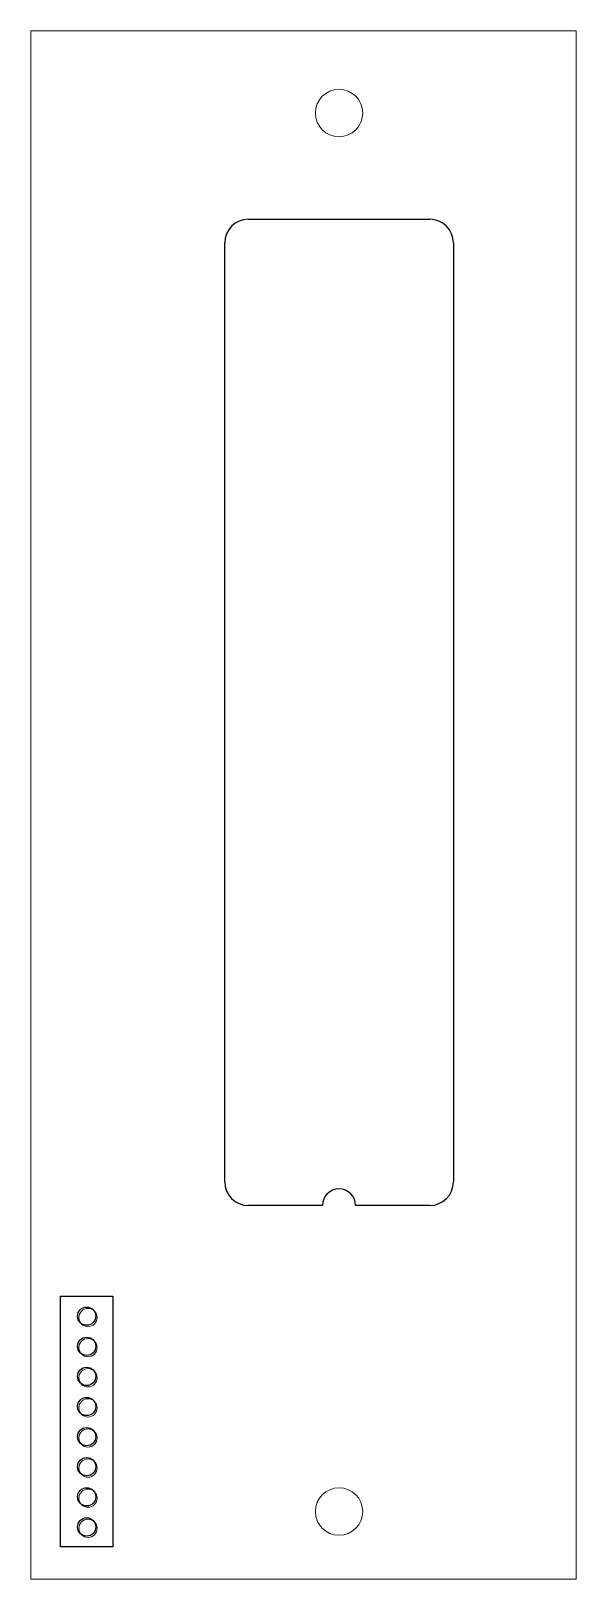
# Model space of a CAD drawing. Header units: millimetres. Extents: x 133.9 to 156.9, y -102.5 to -37.2.
import ezdxf

# ---------------------------------------------------------------- set-up
doc = ezdxf.new("R2010")
doc.units = ezdxf.units.MM

msp = doc.modelspace()

# ---------------------------------------------------------------- linework, layer by layer
at = {"color": 7, "linetype": 'Continuous', "lineweight": 15}
for p, q in [((133.914, -37.176), (133.914, -102.476)), ((156.914, -37.176), (133.914, -37.176)), ((156.914, -102.476), (156.914, -37.176)), ((133.914, -102.476), (156.914, -102.476))]:
    msp.add_line(p, q, dxfattribs=at)
at = {"color": 7, "linetype": 'Continuous'}
for p, q in [((143.089, -45.119), (150.739, -45.119)), ((142.089, -85.719), (142.089, -46.119)), ((151.739, -46.119), (151.739, -85.719)), ((146.214, -86.719), (143.089, -86.719)), ((150.739, -86.719), (147.614, -86.719)), ((135.164, -101.118), (135.164, -90.548)), ((135.164, -90.548), (137.364, -90.548)), ((137.364, -90.548), (137.364, -101.118)), ((137.364, -101.118), (135.164, -101.118))]:
    msp.add_line(p, q, dxfattribs=at)
at = {"color": 7, "linetype": 'Continuous', "lineweight": 15}
for centre, radius in [((146.914, -40.637), 1), ((136.319, -91.446), 0.385), ((136.319, -92.716), 0.385), ((136.319, -93.986), 0.385), ((136.319, -95.256), 0.385), ((136.319, -96.526), 0.385), ((136.319, -97.796), 0.385), ((136.319, -99.066), 0.385), ((146.914, -99.629), 1), ((136.321, -100.335), 0.385)]:
    msp.add_circle(centre, radius, dxfattribs=at)
at = {"color": 7, "linetype": 'Continuous'}
for centre in [(136.264, -91.388), (136.264, -92.658), (136.264, -93.928), (136.264, -95.198), (136.264, -96.468), (136.264, -97.738), (136.264, -99.008), (136.264, -100.278)]:
    msp.add_circle(centre, 0.385, dxfattribs=at)
for centre, radius, start, end in [((143.089, -46.119), 1, 90, 180), ((150.739, -46.119), 1, 0, 90), ((143.089, -85.719), 1, 180, 270), ((146.914, -86.719), 0.7, 0, 180), ((150.739, -85.719), 1, 270, 0)]:
    msp.add_arc(centre, radius, start, end, dxfattribs=at)

doc.saveas('drawing.dxf')
